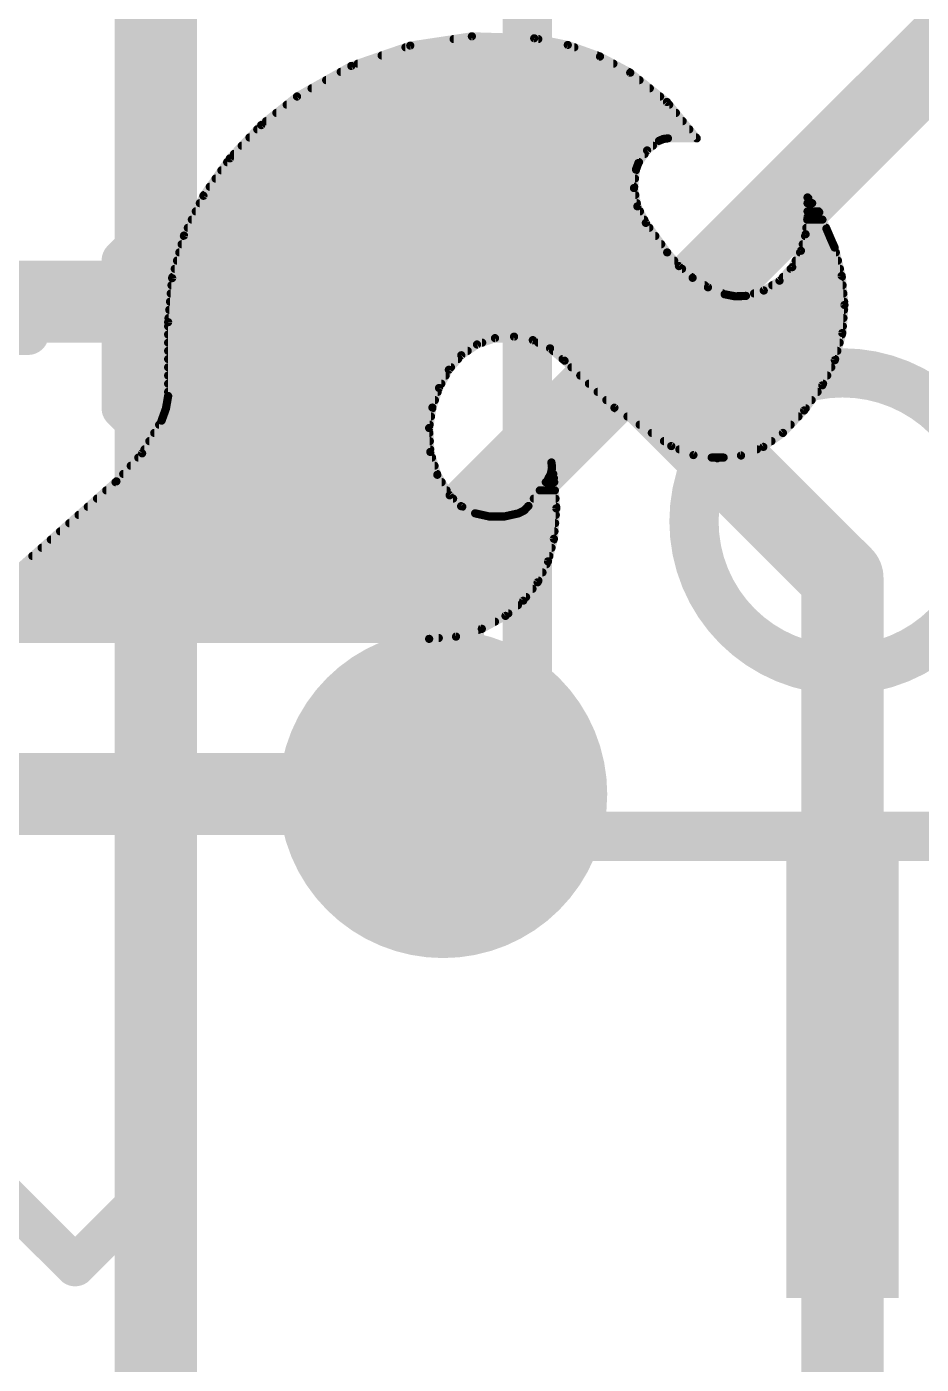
# Model space of a CAD drawing. Extents: x -17 to 90, y -12 to 22.
# Drawn here: x 6.586 to 9.354, y 6.871 to 11.011 of the extents above; entities that cross this region are included whole.
import ezdxf

# ---------------------------------------------------------------- set-up
doc = ezdxf.new("R2010")
doc.units = 0
for name, color, linetype in [('1', 12, 'CONTINUOUS'), ('16', 132, 'CONTINUOUS'), ('18', 110, 'CONTINUOUS'), ('21', 41, 'CONTINUOUS'), ('22', 40, 'CONTINUOUS'), ('51', 53, 'CONTINUOUS')]:
    doc.layers.add(name, color=color, linetype=linetype)

# ---------------------------------------------------------------- blocks, each defined once
blk = doc.blocks.new('RECT')
blk.add_solid([(-0.5, -0.5), (0.5, -0.5), (-0.5, 0.5), (0.5, 0.5)])
blk = doc.blocks.new('ROUNDV')
at = {"const_width": 0.5}
blk.add_lwpolyline([(0, -0.25, 1), (0, 0.25, 1), (0, -0.25)], format="xyb", dxfattribs=at)

msp = doc.modelspace()

# ---------------------------------------------------------------- linework, layer by layer
at = {"layer": '1', "const_width": 0.254}
for points in [[(8.255, 10.16), (2.54, 10.16)], [(9.11, 9.305), (8.255, 10.16)], [(9.11, 7.774), (9.11, 9.305)], [(7.874, 8.636), (3.556, 8.636)], [(9.11, 4.03), (9.11, 7.774)]]:
    msp.add_lwpolyline(points, dxfattribs=at)
at = {"layer": '1', "const_width": 0.127}
for points in [[(8.2999, 10.2049, 1), (8.2101, 10.1151)], [(8.255, 10.0965, 1), (8.255, 10.2235)], [(9.1735, 9.305, 1), (9.0465, 9.305)], [(9.0651, 9.2601, 1), (9.1549, 9.3499)], [(7.874, 8.5725, 1), (7.874, 8.6995)], [(9.1735, 7.774, 1), (9.0465, 7.774)], [(9.0465, 7.774, 1), (9.1735, 7.774)]]:
    msp.add_lwpolyline(points, format="xyb", dxfattribs=at)
at = {"layer": '16', "const_width": 0.254}
for points in [[(17.5895, 19.1135), (7.874, 9.398)], [(6.985, 13.97), (6.985, 6.35)], [(7.874, 9.398), (7.874, 8.636)]]:
    msp.add_lwpolyline(points, dxfattribs=at)
at = {"layer": '16', "const_width": 0.127}
for points in [[(7.9375, 9.398, 1), (7.8105, 9.398)], [(7.8291, 9.4429, 1), (7.9189, 9.3531)], [(7.8105, 8.636, 1), (7.9375, 8.636)]]:
    msp.add_lwpolyline(points, format="xyb", dxfattribs=at)
at = {"layer": '21'}
for points, const_width in [([(8.135, 8.505), (8.135, 14.355)], 0.1524), ([(6.9951, 10.4019), (6.8807, 10.2875)], 0.127), ([(7.2239, 10.4019), (6.9951, 10.4019)], 0.127), ([(7.3383, 10.2875), (7.2239, 10.4019)], 0.127), ([(6.8807, 10.2875), (6.8807, 9.8299)], 0.127), ([(7.3383, 9.8299), (7.3383, 10.2875)], 0.127), ([(6.1323, 10.0587), (6.5899, 10.0587)], 0.127), ([(6.8807, 9.8299), (6.9951, 9.7155)], 0.127), ([(7.2239, 9.7155), (7.3383, 9.8299)], 0.127), ([(6.9951, 9.7155), (7.2239, 9.7155)], 0.127), ([(18.535, 8.505), (8.135, 8.505)], 0.1524), ([(6.9641, 7.4043), (6.9641, 7.8619)], 0.127), ([(6.5065, 7.4043), (6.7353, 7.1755)], 0.127), ([(6.7353, 7.1755), (6.9641, 7.4043)], 0.127)]:
    msp.add_lwpolyline(points, dxfattribs=dict(at, const_width=const_width))
for points, const_width in [([(6.9951, 10.4336, 1), (6.9951, 10.3701)], 0.0635), ([(7.0176, 10.3794, 1), (6.9727, 10.4243)], 0.0635), ([(7.2464, 10.4243, 1), (7.2015, 10.3794)], 0.0635), ([(7.2239, 10.3701, 1), (7.2239, 10.4336)], 0.0635), ([(6.9125, 10.2875, 1), (6.849, 10.2875)], 0.0635), ([(7.3701, 10.2875, 1), (7.3066, 10.2875)], 0.0635), ([(6.8583, 10.3099, 1), (6.9032, 10.265)], 0.0635), ([(7.3159, 10.265, 1), (7.3608, 10.3099)], 0.0635), ([(6.5899, 10.0269, 1), (6.5899, 10.0904)], 0.0635), ([(9.11, 9.0204, 1), (9.11, 9.9396, 1), (9.11, 9.0204)], 0.1524), ([(6.9032, 9.8523, 1), (6.8583, 9.8074)], 0.0635), ([(6.849, 9.8299, 1), (6.9125, 9.8299)], 0.0635), ([(7.3066, 9.8299, 1), (7.3701, 9.8299)], 0.0635), ([(7.3608, 9.8074, 1), (7.3159, 9.8523)], 0.0635), ([(6.9951, 9.7473, 1), (6.9951, 9.6837)], 0.0635), ([(7.2239, 9.6837, 1), (7.2239, 9.7473)], 0.0635), ([(6.9727, 9.693, 1), (7.0176, 9.738)], 0.0635), ([(7.2015, 9.738, 1), (7.2464, 9.693)], 0.0635), ([(8.135, 8.5431, 1), (8.135, 8.4669)], 0.0762), ([(8.0969, 8.505, 1), (8.1731, 8.505)], 0.0762), ([(6.9959, 7.8619, 1), (6.9324, 7.8619)], 0.0635), ([(6.9866, 7.3818, 1), (6.9417, 7.4267)], 0.0635), ([(6.9324, 7.4043, 1), (6.9959, 7.4043)], 0.0635), ([(6.7129, 7.198, 1), (6.7578, 7.153)], 0.0635), ([(6.7129, 7.153, 1), (6.7578, 7.198)], 0.0635)]:
    msp.add_lwpolyline(points, format="xyb", dxfattribs=dict(at, const_width=const_width))
at = {"layer": '22', "const_width": 0.0254}
for points in [[(7.7724, 10.9525), (7.9631, 10.9813)], [(7.9067, 10.9728), (8.1685, 10.9728)], [(7.9631, 10.9813), (8.1559, 10.9753)], [(8.1559, 10.9753), (8.2599, 10.9546)], [(7.59, 10.8897), (7.7724, 10.9525)], [(7.6839, 10.922), (8.3509, 10.922)], [(7.7576, 10.9474), (8.2801, 10.9474)], [(8.2599, 10.9546), (8.3597, 10.9188)], [(8.3597, 10.9188), (8.4531, 10.8687)], [(7.4219, 10.795), (7.59, 10.8897)], [(7.6101, 10.8966), (8.4011, 10.8966)], [(7.5121, 10.8458), (8.4818, 10.8458)], [(7.5572, 10.8712), (8.4484, 10.8712)], [(8.4531, 10.8687), (8.5668, 10.7781)], [(7.3112, 10.7066), (7.4219, 10.795)], [(7.4219, 10.795), (8.5456, 10.795)], [(7.467, 10.8204), (8.5137, 10.8204)], [(7.3901, 10.7696), (8.5737, 10.7696)], [(8.5668, 10.7781), (8.6589, 10.6655)], [(7.3265, 10.7188), (8.6153, 10.7188)], [(7.3583, 10.7442), (8.5945, 10.7442)], [(7.214, 10.6034), (7.3112, 10.7066)], [(7.2988, 10.6934), (8.6361, 10.6934)], [(7.2509, 10.6426), (8.5232, 10.6426)], [(7.2749, 10.668), (8.6569, 10.668)], [(8.5053, 10.6281), (8.4785, 10.5893)], [(8.542, 10.6578), (8.5053, 10.6281)], [(8.5555, 10.6635), (8.542, 10.6578)], [(8.57, 10.6655), (8.5555, 10.6635)], [(8.6589, 10.6655), (8.57, 10.6655)], [(7.1323, 10.4877), (7.214, 10.6034)], [(7.2058, 10.5918), (8.4802, 10.5918)], [(7.227, 10.6172), (8.4978, 10.6172)], [(8.4785, 10.5893), (8.4709, 10.5689)], [(7.1879, 10.5664), (8.4706, 10.5664)], [(8.4709, 10.5689), (8.4648, 10.5117)], [(7.152, 10.5156), (8.4652, 10.5156)], [(7.1699, 10.541), (8.4679, 10.541)], [(8.4648, 10.5117), (8.4752, 10.4551)], [(7.0723, 10.3647), (7.1323, 10.4877)], [(7.1211, 10.4648), (8.4734, 10.4648)], [(7.1341, 10.4902), (8.4687, 10.4902)], [(9.0018, 10.4216), (9.0018, 10.4826)], [(9.0018, 10.4826), (9.0018, 10.4825)], [(9.0018, 10.4825), (9.0043, 10.48)], [(9.0018, 10.4648), (9.0161, 10.4648)], [(9.0043, 10.48), (9.0381, 10.4365)], [(7.1087, 10.4394), (8.4832, 10.4394)], [(8.4752, 10.4551), (8.5014, 10.4038)], [(8.9959, 10.3687), (9.0018, 10.4216)], [(9.0018, 10.4394), (9.0359, 10.4394)], [(9.0381, 10.4365), (9.0602, 10.3861)], [(7.084, 10.3886), (8.5124, 10.3886)], [(7.0964, 10.414), (8.4962, 10.414)], [(8.5014, 10.4038), (8.5674, 10.3124)], [(8.9981, 10.3886), (9.0591, 10.3886)], [(9.0009, 10.414), (9.048, 10.414)], [(9.0602, 10.3861), (9.0754, 10.3505)], [(7.0355, 10.2328), (7.0723, 10.3647)], [(7.0719, 10.3632), (8.5307, 10.3632)], [(8.9814, 10.3175), (8.9959, 10.3687)], [(8.9943, 10.3632), (9.07, 10.3632)], [(9.0754, 10.3505), (9.0856, 10.3276)], [(7.0577, 10.3124), (8.5674, 10.3124)], [(7.0648, 10.3378), (8.5491, 10.3378)], [(8.5674, 10.3124), (8.6038, 10.27)], [(8.9544, 10.2667), (8.9814, 10.3175)], [(8.9787, 10.3124), (9.0894, 10.3124)], [(8.9871, 10.3378), (9.0811, 10.3378)], [(9.0856, 10.3276), (9.1075, 10.2399)], [(7.0435, 10.2616), (8.6136, 10.2616)], [(7.0506, 10.287), (8.5892, 10.287)], [(8.6038, 10.27), (8.6462, 10.2337)], [(8.9152, 10.2247), (8.9544, 10.2667)], [(8.9496, 10.2616), (9.1021, 10.2616)], [(8.9652, 10.287), (9.0958, 10.287)], [(7.0231, 10.0965), (7.0355, 10.2328)], [(7.0364, 10.2362), (8.6433, 10.2362)], [(8.6462, 10.2337), (8.6937, 10.2044)], [(8.8663, 10.1944), (8.9152, 10.2247)], [(8.9259, 10.2362), (9.1079, 10.2362)], [(9.1075, 10.2399), (9.1161, 10.1498)], [(7.0312, 10.1854), (8.7392, 10.1854)], [(7.0335, 10.2108), (8.6833, 10.2108)], [(8.6937, 10.2044), (8.7452, 10.1829)], [(8.7452, 10.1829), (8.7779, 10.1764)], [(8.7779, 10.1764), (8.8113, 10.1778)], [(8.8113, 10.1778), (8.8663, 10.1944)], [(8.8365, 10.1854), (9.1127, 10.1854)], [(8.8927, 10.2108), (9.1103, 10.2108)], [(7.0266, 10.1346), (9.1149, 10.1346)], [(7.0289, 10.16), (9.1151, 10.16)], [(9.1161, 10.1498), (9.1095, 10.0629)], [(7.0231, 9.8679), (7.0231, 10.0965)], [(7.0243, 10.1092), (9.113, 10.1092)], [(7.0231, 10.0838), (9.1111, 10.0838)], [(7.0231, 10.0584), (9.1082, 10.0584)], [(8.0936, 10.0516), (8.0347, 10.047)], [(8.1517, 10.0409), (8.0936, 10.0516)], [(9.1095, 10.0629), (9.0863, 9.9789)], [(7.0231, 10.033), (7.9949, 10.033)], [(7.0231, 10.0076), (7.9501, 10.0076)], [(7.979, 10.0274), (7.9303, 9.994)], [(8.0347, 10.047), (7.979, 10.0274)], [(8.205, 10.0154), (8.1517, 10.0409)], [(8.1681, 10.033), (9.1012, 10.033)], [(8.2499, 9.9771), (8.205, 10.0154)], [(8.2141, 10.0076), (9.0942, 10.0076)], [(7.0231, 9.9822), (7.9201, 9.9822)], [(7.9303, 9.994), (7.8918, 9.9492)], [(8.2439, 9.9822), (9.0872, 9.9822)], [(8.4043, 9.8316), (8.2499, 9.9771)], [(9.0863, 9.9789), (9.0475, 9.9009)], [(7.0231, 9.9568), (7.8983, 9.9568)], [(7.0231, 9.9314), (7.8822, 9.9314)], [(7.8918, 9.9492), (7.8614, 9.8928)], [(8.2714, 9.9568), (9.0753, 9.9568)], [(8.2984, 9.9314), (9.0627, 9.9314)], [(7.0231, 9.906), (7.8685, 9.906)], [(7.8614, 9.8928), (7.8409, 9.8321)], [(8.3253, 9.906), (9.05, 9.906)], [(9.0475, 9.9009), (8.9915, 9.8232)], [(7.0163, 9.8289), (7.0231, 9.8679)], [(7.0209, 9.8552), (7.8487, 9.8552)], [(7.0231, 9.8806), (7.8573, 9.8806)], [(8.3523, 9.8806), (9.0329, 9.8806)], [(8.3793, 9.8552), (9.0145, 9.8552)], [(7.0028, 9.7917), (7.0163, 9.8289)], [(7.0074, 9.8044), (7.8365, 9.8044)], [(7.0164, 9.8298), (7.8405, 9.8298)], [(7.8409, 9.8321), (7.8308, 9.7688)], [(8.5801, 9.713), (8.4043, 9.8316)], [(8.407, 9.8298), (8.9962, 9.8298)], [(8.4446, 9.8044), (8.9737, 9.8044)], [(8.9915, 9.8232), (8.9256, 9.7536)], [(6.9426, 9.6905), (7.0028, 9.7917)], [(6.9952, 9.779), (7.8324, 9.779)], [(7.8308, 9.7688), (7.8345, 9.6948)], [(8.4823, 9.779), (8.9496, 9.779)], [(6.965, 9.7282), (7.8328, 9.7282)], [(6.9801, 9.7536), (7.8316, 9.7536)], [(8.5199, 9.7536), (8.9256, 9.7536)], [(8.5576, 9.7282), (8.8901, 9.7282)], [(8.9256, 9.7536), (8.8652, 9.7105)], [(6.8631, 9.6037), (6.9426, 9.6905)], [(6.9306, 9.6774), (7.8398, 9.6774)], [(6.9499, 9.7028), (7.8341, 9.7028)], [(7.8345, 9.6948), (7.8561, 9.624)], [(8.6488, 9.685), (8.5801, 9.713)], [(8.6052, 9.7028), (8.8454, 9.7028)], [(8.7223, 9.6751), (8.6488, 9.685)], [(8.7052, 9.6774), (8.7422, 9.6774)], [(8.796, 9.6837), (8.7223, 9.6751)], [(8.8652, 9.7105), (8.796, 9.6837)], [(6.9074, 9.652), (7.8475, 9.652)], [(8.2075, 9.6271), (8.211, 9.6445)], [(8.2093, 9.6622), (8.2169, 9.6139)], [(8.211, 9.6445), (8.2093, 9.6622)], [(8.2103, 9.652), (8.2109, 9.652)], [(6.3144, 9.1161), (6.8631, 9.6037)], [(6.8603, 9.6012), (7.8698, 9.6012)], [(6.8841, 9.6266), (7.8553, 9.6266)], [(7.8561, 9.624), (7.8943, 9.5606)], [(8.1382, 9.5275), (8.1991, 9.6114)], [(8.1917, 9.6012), (8.2179, 9.6012)], [(8.1991, 9.6114), (8.2075, 9.6271)], [(8.2073, 9.6266), (8.2149, 9.6266)], [(8.2169, 9.6139), (8.2242, 9.5199)], [(6.8317, 9.5758), (7.8851, 9.5758)], [(7.8943, 9.5606), (7.9297, 9.5269)], [(8.1733, 9.5758), (8.2199, 9.5758)], [(6.7745, 9.525), (7.9334, 9.525)], [(6.8031, 9.5504), (7.905, 9.5504)], [(7.9297, 9.5269), (7.9731, 9.5047)], [(8.1077, 9.5047), (8.1248, 9.5137)], [(8.1248, 9.5137), (8.1382, 9.5275)], [(8.1358, 9.525), (8.2239, 9.525)], [(8.1548, 9.5504), (8.2219, 9.5504)], [(8.2242, 9.5199), (8.2169, 9.4259)], [(6.7174, 9.4742), (8.2207, 9.4742)], [(6.746, 9.4996), (7.996, 9.4996)], [(7.9731, 9.5047), (8.0176, 9.4948)], [(8.0176, 9.4948), (8.0632, 9.4948)], [(8.0632, 9.4948), (8.1077, 9.5047)], [(8.0848, 9.4996), (8.2227, 9.4996)], [(6.6888, 9.4488), (8.2187, 9.4488)], [(6.6316, 9.398), (8.2096, 9.398)], [(6.6602, 9.4234), (8.2162, 9.4234)], [(8.2169, 9.4259), (8.1985, 9.356)], [(6.5745, 9.3472), (8.1941, 9.3472)], [(6.603, 9.3726), (8.2029, 9.3726)], [(8.1985, 9.356), (8.1664, 9.2912)], [(6.5459, 9.3218), (8.1816, 9.3218)], [(6.4887, 9.271), (8.1507, 9.271)], [(6.5173, 9.2964), (8.169, 9.2964)], [(8.1664, 9.2912), (8.122, 9.2342)], [(6.4315, 9.2202), (8.1056, 9.2202)], [(6.4601, 9.2456), (8.1309, 9.2456)], [(8.122, 9.2342), (8.067, 9.1872)], [(6.403, 9.1948), (8.0759, 9.1948)], [(8.067, 9.1872), (7.9938, 9.1471)], [(6.3458, 9.144), (7.9835, 9.144)], [(6.3744, 9.1694), (8.0345, 9.1694)], [(7.9938, 9.1471), (7.9139, 9.1231)], [(7.8308, 9.1161), (6.3144, 9.1161)], [(6.3172, 9.1186), (7.8607, 9.1186)], [(7.9139, 9.1231), (7.8308, 9.1161)]]:
    msp.add_lwpolyline(points, dxfattribs=at)
at = {"layer": '22', "const_width": 0.0127}
for points in [[(7.9067, 10.9792, 1), (7.9067, 10.9665)], [(7.9633, 10.9877, 1), (7.9629, 10.975)], [(7.964, 10.9751, 1), (7.9621, 10.9876)], [(8.1571, 10.9815, 1), (8.1547, 10.9691)], [(8.1557, 10.969, 1), (8.1561, 10.9816)], [(8.1685, 10.9665, 1), (8.1685, 10.9792)], [(7.6839, 10.9284, 1), (7.6839, 10.9157)], [(7.7576, 10.9537, 1), (7.7576, 10.9411)], [(7.7714, 10.9588, 1), (7.7733, 10.9462)], [(7.7744, 10.9465, 1), (7.7703, 10.9585)], [(8.262, 10.9606, 1), (8.2577, 10.9487)], [(8.2586, 10.9484, 1), (8.2611, 10.9609)], [(8.2801, 10.9411, 1), (8.2801, 10.9537)], [(8.3509, 10.9157, 1), (8.3509, 10.9284)], [(8.3627, 10.9244, 1), (8.3567, 10.9132)], [(8.3575, 10.9129, 1), (8.3618, 10.9248)], [(7.5879, 10.8957, 1), (7.592, 10.8837)], [(7.5931, 10.8841, 1), (7.5869, 10.8952)], [(7.6101, 10.903, 1), (7.6101, 10.8903)], [(8.4011, 10.8903, 1), (8.4011, 10.903)], [(7.5121, 10.8521, 1), (7.5121, 10.8395)], [(7.5572, 10.8775, 1), (7.5572, 10.8649)], [(8.4571, 10.8737, 1), (8.4491, 10.8637)], [(8.4484, 10.8649, 1), (8.4484, 10.8775)], [(8.4501, 10.8631, 1), (8.4561, 10.8743)], [(8.4818, 10.8395, 1), (8.4818, 10.8521)], [(7.4188, 10.8005, 1), (7.425, 10.7895)], [(7.4219, 10.8013, 1), (7.4219, 10.7887)], [(7.4259, 10.79, 1), (7.4179, 10.8)], [(7.467, 10.8268, 1), (7.467, 10.8141)], [(8.5137, 10.8141, 1), (8.5137, 10.8268)], [(8.5456, 10.7887, 1), (8.5456, 10.8013)], [(7.3901, 10.7759, 1), (7.3901, 10.7633)], [(8.5717, 10.7821, 1), (8.5619, 10.774)], [(8.5629, 10.7731, 1), (8.5708, 10.783)], [(8.5737, 10.7633, 1), (8.5737, 10.7759)], [(7.3265, 10.7251, 1), (7.3265, 10.7125)], [(7.3583, 10.7506, 1), (7.3583, 10.7379)], [(8.5945, 10.7379, 1), (8.5945, 10.7506)], [(8.6153, 10.7125, 1), (8.6153, 10.7251)], [(7.2988, 10.6997, 1), (7.2988, 10.6871)], [(7.3072, 10.7115, 1), (7.3152, 10.7016)], [(7.3158, 10.7022, 1), (7.3066, 10.7109)], [(8.6361, 10.6871, 1), (8.6361, 10.6997)], [(7.2509, 10.6489, 1), (7.2509, 10.6363)], [(7.2749, 10.6744, 1), (7.2749, 10.6617)], [(8.5105, 10.6245, 1), (8.5001, 10.6317)], [(8.5232, 10.6363, 1), (8.5232, 10.6489)], [(8.5395, 10.6636, 1), (8.5445, 10.652)], [(8.546, 10.6529, 1), (8.538, 10.6627)], [(8.5546, 10.6698, 1), (8.5563, 10.6572)], [(8.558, 10.6577, 1), (8.553, 10.6694)], [(8.57, 10.6718, 1), (8.57, 10.6592)], [(8.5709, 10.6592, 1), (8.5691, 10.6718)], [(8.654, 10.6615, 1), (8.6638, 10.6695)], [(8.6569, 10.6617, 1), (8.6569, 10.6744)], [(8.6589, 10.6592, 1), (8.6589, 10.6718)], [(7.2058, 10.5982, 1), (7.2058, 10.5855)], [(7.2094, 10.6078, 1), (7.2187, 10.5991)], [(7.2192, 10.5998, 1), (7.2088, 10.6071)], [(7.227, 10.6235, 1), (7.227, 10.6109)], [(8.4733, 10.5929, 1), (8.4837, 10.5857)], [(8.4845, 10.5871, 1), (8.4725, 10.5915)], [(8.4802, 10.5855, 1), (8.4802, 10.5982)], [(8.4978, 10.6109, 1), (8.4978, 10.6235)], [(8.5013, 10.6331, 1), (8.5093, 10.6232)], [(7.1879, 10.5727, 1), (7.1879, 10.5601)], [(8.4649, 10.5711, 1), (8.4769, 10.5667)], [(8.4772, 10.5682, 1), (8.4646, 10.5696)], [(8.4706, 10.5601, 1), (8.4706, 10.5727)], [(7.152, 10.522, 1), (7.152, 10.5093)], [(7.1699, 10.5473, 1), (7.1699, 10.5347)], [(8.471, 10.5128, 1), (8.4585, 10.5105)], [(8.4584, 10.5123, 1), (8.4711, 10.511)], [(8.4652, 10.5093, 1), (8.4652, 10.522)], [(8.4679, 10.5347, 1), (8.4679, 10.5473)], [(7.1211, 10.4711, 1), (7.1211, 10.4585)], [(7.1271, 10.4914, 1), (7.1375, 10.484)], [(7.138, 10.4849, 1), (7.1266, 10.4905)], [(7.1341, 10.4965, 1), (7.1341, 10.4839)], [(8.4687, 10.4839, 1), (8.4687, 10.4965)], [(8.4734, 10.4585, 1), (8.4734, 10.4711)], [(9.0063, 10.487, 1), (8.9973, 10.478)], [(9.0082, 10.4826, 1), (8.9955, 10.4826)], [(9.0082, 10.4826, 1), (8.9955, 10.4826)], [(8.9955, 10.4825, 1), (9.0082, 10.4825)], [(9.0018, 10.4711, 1), (9.0018, 10.4585)], [(9.0093, 10.4839, 1), (8.9993, 10.4761)], [(8.9998, 10.4755, 1), (9.0088, 10.4845)], [(9.0161, 10.4585, 1), (9.0161, 10.4711)], [(7.1087, 10.4458, 1), (7.1087, 10.4331)], [(8.4809, 10.458, 1), (8.4696, 10.4522)], [(8.469, 10.4539, 1), (8.4815, 10.4562)], [(8.4832, 10.4331, 1), (8.4832, 10.4458)], [(9.0018, 10.4458, 1), (9.0018, 10.4331)], [(9.0081, 10.4209, 1), (8.9955, 10.4223)], [(9.0439, 10.4391, 1), (9.0323, 10.434)], [(9.0331, 10.4326, 1), (9.0431, 10.4404)], [(9.0359, 10.4331, 1), (9.0359, 10.4458)], [(7.084, 10.3949, 1), (7.084, 10.3823)], [(7.0964, 10.4203, 1), (7.0964, 10.4077)], [(8.5065, 10.4075, 1), (8.4963, 10.4001)], [(8.4957, 10.4009, 1), (8.5071, 10.4067)], [(8.4962, 10.4077, 1), (8.4962, 10.4203)], [(8.5124, 10.3823, 1), (8.5124, 10.3949)], [(8.9981, 10.3949, 1), (8.9981, 10.3823)], [(9.0009, 10.4203, 1), (9.0009, 10.4077)], [(8.9955, 10.4216, 1), (9.0082, 10.4216)], [(9.048, 10.4077, 1), (9.048, 10.4203)], [(9.066, 10.3886, 1), (9.0544, 10.3836)], [(9.0544, 10.3836, 1), (9.066, 10.3886)], [(9.0591, 10.3823, 1), (9.0591, 10.3949)], [(7.0719, 10.3696, 1), (7.0719, 10.3569)], [(7.0666, 10.3674, 1), (7.078, 10.3619)], [(7.0784, 10.363, 1), (7.0662, 10.3664)], [(8.5307, 10.3569, 1), (8.5307, 10.3696)], [(8.9943, 10.3696, 1), (8.9943, 10.3569)], [(8.9896, 10.3694, 1), (9.0022, 10.368)], [(9.002, 10.367, 1), (8.9898, 10.3704)], [(9.0812, 10.3531, 1), (9.0696, 10.3479)], [(9.0696, 10.348, 1), (9.0812, 10.353)], [(9.07, 10.3569, 1), (9.07, 10.3696)], [(7.0577, 10.3187, 1), (7.0577, 10.3061)], [(7.0648, 10.3441, 1), (7.0648, 10.3315)], [(8.5491, 10.3315, 1), (8.5491, 10.3441)], [(8.5722, 10.3165, 1), (8.5626, 10.3083)], [(8.5623, 10.3087, 1), (8.5725, 10.3161)], [(8.5674, 10.3061, 1), (8.5674, 10.3187)], [(8.9787, 10.3187, 1), (8.9787, 10.3061)], [(8.9753, 10.3192, 1), (8.9875, 10.3158)], [(8.987, 10.3145, 1), (8.9758, 10.3205)], [(8.9871, 10.3441, 1), (8.9871, 10.3315)], [(9.0918, 10.3291, 1), (9.0794, 10.3261)], [(9.0798, 10.325, 1), (9.0914, 10.3302)], [(9.0811, 10.3315, 1), (9.0811, 10.3441)], [(9.0894, 10.3061, 1), (9.0894, 10.3187)], [(7.0435, 10.2679, 1), (7.0435, 10.2553)], [(7.0506, 10.2934, 1), (7.0506, 10.2807)], [(8.5892, 10.2807, 1), (8.5892, 10.2934)], [(8.6079, 10.2749, 1), (8.5997, 10.2652)], [(8.599, 10.2659, 1), (8.6086, 10.2742)], [(8.6136, 10.2553, 1), (8.6136, 10.2679)], [(8.9496, 10.2679, 1), (8.9496, 10.2553)], [(8.9488, 10.2697, 1), (8.96, 10.2638)], [(8.9591, 10.2624, 1), (8.9498, 10.2711)], [(8.9652, 10.2934, 1), (8.9652, 10.2807)], [(9.0958, 10.2807, 1), (9.0958, 10.2934)], [(9.1021, 10.2553, 1), (9.1021, 10.2679)], [(7.0294, 10.2345, 1), (7.0416, 10.2311)], [(7.0418, 10.2322, 1), (7.0292, 10.2334)], [(7.0364, 10.2425, 1), (7.0364, 10.2299)], [(8.6495, 10.2391, 1), (8.6429, 10.2283)], [(8.6421, 10.2289, 1), (8.6503, 10.2385)], [(8.6433, 10.2299, 1), (8.6433, 10.2425)], [(8.9105, 10.2291, 1), (8.9198, 10.2204)], [(8.9185, 10.2194, 1), (8.9118, 10.2301)], [(8.9259, 10.2425, 1), (8.9259, 10.2299)], [(9.1139, 10.2405, 1), (9.1012, 10.2392)], [(9.1014, 10.2383, 1), (9.1137, 10.2414)], [(9.1079, 10.2299, 1), (9.1079, 10.2425)], [(7.0312, 10.1918, 1), (7.0312, 10.1791)], [(7.0335, 10.2172, 1), (7.0335, 10.2045)], [(8.6833, 10.2045, 1), (8.6833, 10.2172)], [(8.6961, 10.2102, 1), (8.6912, 10.1985)], [(8.6904, 10.199, 1), (8.697, 10.2098)], [(8.7464, 10.1891, 1), (8.744, 10.1767)], [(8.7392, 10.1791, 1), (8.7392, 10.1918)], [(8.7428, 10.177, 1), (8.7476, 10.1888)], [(8.7777, 10.1827, 1), (8.7782, 10.17)], [(8.7767, 10.1702, 1), (8.7792, 10.1826)], [(8.8095, 10.1839, 1), (8.8131, 10.1717)], [(8.8116, 10.1715, 1), (8.811, 10.1841)], [(8.8365, 10.1918, 1), (8.8365, 10.1791)], [(8.863, 10.1998, 1), (8.8697, 10.189)], [(8.8682, 10.1883, 1), (8.8645, 10.2005)], [(8.8927, 10.2172, 1), (8.8927, 10.2045)], [(9.1103, 10.2045, 1), (9.1103, 10.2172)], [(9.1127, 10.1791, 1), (9.1127, 10.1918)], [(7.0266, 10.141, 1), (7.0266, 10.1283)], [(7.0289, 10.1663, 1), (7.0289, 10.1537)], [(9.1098, 10.1492, 1), (9.1224, 10.1504)], [(9.1224, 10.1493, 1), (9.1098, 10.1503)], [(9.1149, 10.1283, 1), (9.1149, 10.141)], [(9.1151, 10.1537, 1), (9.1151, 10.1663)], [(7.0295, 10.0965, 1), (7.0168, 10.0965)], [(7.0168, 10.0971, 1), (7.0294, 10.0959)], [(7.0243, 10.1156, 1), (7.0243, 10.1029)], [(9.113, 10.1029, 1), (9.113, 10.1156)], [(7.0231, 10.0648, 1), (7.0231, 10.0521)], [(7.0231, 10.0901, 1), (7.0231, 10.0775)], [(8.0947, 10.0579, 1), (8.0924, 10.0454)], [(8.0941, 10.0453, 1), (8.0931, 10.058)], [(9.1031, 10.0634, 1), (9.1158, 10.0624)], [(9.1156, 10.0612, 1), (9.1034, 10.0646)], [(9.1082, 10.0521, 1), (9.1082, 10.0648)], [(9.1111, 10.0775, 1), (9.1111, 10.0901)], [(7.0231, 10.0394, 1), (7.0231, 10.0267)], [(7.0231, 10.0139, 1), (7.0231, 10.0013)], [(7.9501, 10.0013, 1), (7.9501, 10.0139)], [(7.9769, 10.0334, 1), (7.9811, 10.0214)], [(7.9826, 10.0222, 1), (7.9754, 10.0326)], [(7.9949, 10.0267, 1), (7.9949, 10.0394)], [(8.0342, 10.0534, 1), (8.0352, 10.0407)], [(8.0368, 10.0411, 1), (8.0326, 10.053)], [(8.1544, 10.0466, 1), (8.1489, 10.0351)], [(8.1505, 10.0346, 1), (8.1528, 10.0471)], [(8.1681, 10.0394, 1), (8.1681, 10.0267)], [(8.2091, 10.0203, 1), (8.2008, 10.0106)], [(8.2022, 10.0097, 1), (8.2077, 10.0212)], [(8.2141, 10.0139, 1), (8.2141, 10.0013)], [(9.0942, 10.0013, 1), (9.0942, 10.0139)], [(9.1012, 10.0267, 1), (9.1012, 10.0394)], [(7.0231, 9.9886, 1), (7.0231, 9.9759)], [(7.9201, 9.9759, 1), (7.9201, 9.9886)], [(7.9267, 9.9993, 1), (7.9338, 9.9888)], [(7.9351, 9.9899, 1), (7.9254, 9.9982)], [(8.2439, 9.9886, 1), (8.2439, 9.9759)], [(8.2543, 9.9817, 1), (8.2455, 9.9725)], [(8.2458, 9.9723, 1), (8.254, 9.9819)], [(9.0802, 9.9806, 1), (9.0924, 9.9772)], [(9.092, 9.9761, 1), (9.0806, 9.9817)], [(9.0872, 9.9759, 1), (9.0872, 9.9886)], [(7.0231, 9.9632, 1), (7.0231, 9.9505)], [(7.0231, 9.9377, 1), (7.0231, 9.9251)], [(7.8822, 9.9251, 1), (7.8822, 9.9377)], [(7.887, 9.9533, 1), (7.8966, 9.9451)], [(7.8974, 9.9462, 1), (7.8862, 9.9522)], [(7.8983, 9.9505, 1), (7.8983, 9.9632)], [(8.2714, 9.9632, 1), (8.2714, 9.9505)], [(8.2984, 9.9377, 1), (8.2984, 9.9251)], [(9.0627, 9.9251, 1), (9.0627, 9.9377)], [(9.0753, 9.9505, 1), (9.0753, 9.9632)], [(7.0231, 9.9123, 1), (7.0231, 9.8997)], [(7.8558, 9.8958, 1), (7.867, 9.8898)], [(7.8674, 9.8908, 1), (7.8554, 9.8948)], [(7.8685, 9.8997, 1), (7.8685, 9.9123)], [(8.3253, 9.9123, 1), (8.3253, 9.8997)], [(9.0418, 9.9037, 1), (9.0532, 9.8981)], [(9.0527, 9.8972, 1), (9.0423, 9.9046)], [(9.05, 9.8997, 1), (9.05, 9.9123)], [(7.0209, 9.8615, 1), (7.0209, 9.8489)], [(7.0231, 9.887, 1), (7.0231, 9.8743)], [(7.0294, 9.8668, 1), (7.0168, 9.869)], [(7.0168, 9.8679, 1), (7.0295, 9.8679)], [(7.8487, 9.8489, 1), (7.8487, 9.8615)], [(7.8573, 9.8743, 1), (7.8573, 9.887)], [(8.3523, 9.887, 1), (8.3523, 9.8743)], [(8.3793, 9.8615, 1), (8.3793, 9.8489)], [(9.0145, 9.8489, 1), (9.0145, 9.8615)], [(9.0329, 9.8743, 1), (9.0329, 9.887)], [(7.0074, 9.8108, 1), (7.0074, 9.7981)], [(7.01, 9.83, 1), (7.0225, 9.8278)], [(7.0164, 9.8361, 1), (7.0164, 9.8235)], [(7.0222, 9.8268, 1), (7.0103, 9.8311)], [(7.8471, 9.8311, 1), (7.8346, 9.8331)], [(7.8349, 9.8341, 1), (7.8469, 9.8301)], [(7.8365, 9.7981, 1), (7.8365, 9.8108)], [(7.8405, 9.8235, 1), (7.8405, 9.8361)], [(8.4078, 9.8369, 1), (8.4007, 9.8264)], [(8.3999, 9.827, 1), (8.4086, 9.8362)], [(8.407, 9.8361, 1), (8.407, 9.8235)], [(8.4446, 9.8108, 1), (8.4446, 9.7981)], [(8.9737, 9.7981, 1), (8.9737, 9.8108)], [(8.9863, 9.8269, 1), (8.9966, 9.8195)], [(8.9961, 9.8188, 1), (8.9868, 9.8276)], [(8.9962, 9.8235, 1), (8.9962, 9.8361)], [(6.9952, 9.7853, 1), (6.9952, 9.7727)], [(6.9968, 9.7939, 1), (7.0088, 9.7895)], [(7.0083, 9.7885, 1), (6.9973, 9.7949)], [(7.8371, 9.7691, 1), (7.8245, 9.7685)], [(7.8245, 9.7698, 1), (7.8371, 9.7678)], [(7.8324, 9.7727, 1), (7.8324, 9.7853)], [(8.4823, 9.7853, 1), (8.4823, 9.7727)], [(8.9496, 9.7727, 1), (8.9496, 9.7853)], [(6.965, 9.7346, 1), (6.965, 9.7219)], [(6.9801, 9.7599, 1), (6.9801, 9.7473)], [(7.8316, 9.7473, 1), (7.8316, 9.7599)], [(7.8328, 9.7219, 1), (7.8328, 9.7346)], [(8.5199, 9.7599, 1), (8.5199, 9.7473)], [(8.5576, 9.7346, 1), (8.5576, 9.7219)], [(8.8901, 9.7219, 1), (8.8901, 9.7346)], [(8.921, 9.758, 1), (8.9302, 9.7492)], [(8.9293, 9.7484, 1), (8.9219, 9.7588)], [(8.9256, 9.7473, 1), (8.9256, 9.7599)], [(6.9306, 9.6837, 1), (6.9306, 9.6711)], [(6.9372, 9.6938, 1), (6.9481, 9.6873)], [(6.9473, 9.6862, 1), (6.9379, 9.6948)], [(6.9499, 9.7091, 1), (6.9499, 9.6965)], [(7.8281, 9.6945, 1), (7.8408, 9.6952)], [(7.8405, 9.6967, 1), (7.8284, 9.693)], [(7.8341, 9.6965, 1), (7.8341, 9.7091)], [(7.8398, 9.6711, 1), (7.8398, 9.6837)], [(8.5825, 9.7189, 1), (8.5777, 9.7071)], [(8.5765, 9.7077, 1), (8.5837, 9.7183)], [(8.6052, 9.7091, 1), (8.6052, 9.6965)], [(8.6497, 9.6913, 1), (8.648, 9.6787)], [(8.6464, 9.6792, 1), (8.6512, 9.6909)], [(8.7052, 9.6837, 1), (8.7052, 9.6711)], [(8.7422, 9.6711, 1), (8.7422, 9.6837)], [(8.7937, 9.6897, 1), (8.7983, 9.6778)], [(8.7968, 9.6774, 1), (8.7953, 9.69)], [(8.8454, 9.6965, 1), (8.8454, 9.7091)], [(8.8615, 9.7156, 1), (8.8689, 9.7053)], [(8.8675, 9.7045, 1), (8.8629, 9.7164)], [(6.9074, 9.6584, 1), (6.9074, 9.6457)], [(7.8475, 9.6457, 1), (7.8475, 9.6584)], [(8.2156, 9.6632, 1), (8.203, 9.6612)], [(8.2156, 9.6628, 1), (8.203, 9.6616)], [(8.2103, 9.6584, 1), (8.2103, 9.6457)], [(8.2047, 9.6439, 1), (8.2173, 9.6451)], [(8.2172, 9.6432, 1), (8.2048, 9.6458)], [(8.2109, 9.6457, 1), (8.2109, 9.6584)], [(8.7216, 9.6814, 1), (8.7231, 9.6688)], [(8.7215, 9.6688, 1), (8.7232, 9.6814)], [(6.8603, 9.6075, 1), (6.8603, 9.5949)], [(6.8584, 9.608, 1), (6.8678, 9.5994)], [(6.8673, 9.599, 1), (6.8589, 9.6084)], [(6.8841, 9.6329, 1), (6.8841, 9.6203)], [(7.8615, 9.6273, 1), (7.8506, 9.6207)], [(7.85, 9.6222, 1), (7.8622, 9.6259)], [(7.8553, 9.6203, 1), (7.8553, 9.6329)], [(7.8698, 9.5949, 1), (7.8698, 9.6075)], [(8.1917, 9.6075, 1), (8.1917, 9.5949)], [(8.1935, 9.6144, 1), (8.2047, 9.6084)], [(8.2042, 9.6077, 1), (8.194, 9.6151)], [(8.2073, 9.6329, 1), (8.2073, 9.6203)], [(8.2013, 9.6283, 1), (8.2137, 9.6258)], [(8.2131, 9.6241, 1), (8.2019, 9.6301)], [(8.2232, 9.6144, 1), (8.2106, 9.6134)], [(8.2106, 9.6129, 1), (8.2232, 9.6149)], [(8.2149, 9.6203, 1), (8.2149, 9.6329)], [(8.2179, 9.5949, 1), (8.2179, 9.6075)], [(6.8317, 9.5822, 1), (6.8317, 9.5695)], [(7.8851, 9.5695, 1), (7.8851, 9.5822)], [(7.8987, 9.5652, 1), (7.8899, 9.556)], [(7.8889, 9.5573, 1), (7.8997, 9.5639)], [(8.1733, 9.5822, 1), (8.1733, 9.5695)], [(8.2199, 9.5695, 1), (8.2199, 9.5822)], [(6.7745, 9.5313, 1), (6.7745, 9.5187)], [(6.8031, 9.5567, 1), (6.8031, 9.5441)], [(7.905, 9.5441, 1), (7.905, 9.5567)], [(7.9325, 9.5326, 1), (7.9268, 9.5213)], [(7.9253, 9.5223, 1), (7.934, 9.5315)], [(7.9334, 9.5187, 1), (7.9334, 9.5313)], [(8.1202, 9.5181, 1), (8.1293, 9.5093)], [(8.1277, 9.5081, 1), (8.1218, 9.5193)], [(8.1358, 9.5313, 1), (8.1358, 9.5187)], [(8.1331, 9.5312, 1), (8.1433, 9.5238)], [(8.1427, 9.5231, 1), (8.1337, 9.5319)], [(8.1548, 9.5567, 1), (8.1548, 9.5441)], [(8.2306, 9.5194, 1), (8.2179, 9.5204)], [(8.2179, 9.5194, 1), (8.2306, 9.5204)], [(8.2219, 9.5441, 1), (8.2219, 9.5567)], [(8.2239, 9.5187, 1), (8.2239, 9.5313)], [(6.7174, 9.4805, 1), (6.7174, 9.4679)], [(6.746, 9.506, 1), (6.746, 9.4933)], [(7.9745, 9.5109, 1), (7.9717, 9.4985)], [(7.9702, 9.499, 1), (7.976, 9.5104)], [(7.996, 9.4933, 1), (7.996, 9.506)], [(8.0176, 9.5011, 1), (8.0176, 9.4884)], [(8.0162, 9.4886, 1), (8.019, 9.501)], [(8.0618, 9.501, 1), (8.0646, 9.4886)], [(8.0632, 9.4884, 1), (8.0632, 9.5011)], [(8.0848, 9.506, 1), (8.0848, 9.4933)], [(8.1047, 9.5103, 1), (8.1107, 9.4991)], [(8.1091, 9.4985, 1), (8.1063, 9.5109)], [(8.2207, 9.4679, 1), (8.2207, 9.4805)], [(8.2227, 9.4933, 1), (8.2227, 9.506)], [(6.6888, 9.4551, 1), (6.6888, 9.4425)], [(8.2187, 9.4425, 1), (8.2187, 9.4551)], [(6.6316, 9.4043, 1), (6.6316, 9.3917)], [(6.6602, 9.4298, 1), (6.6602, 9.4171)], [(8.2096, 9.3917, 1), (8.2096, 9.4043)], [(8.2106, 9.4264, 1), (8.2232, 9.4254)], [(8.223, 9.4243, 1), (8.2108, 9.4275)], [(8.2162, 9.4171, 1), (8.2162, 9.4298)], [(6.603, 9.3789, 1), (6.603, 9.3663)], [(8.1923, 9.3576, 1), (8.2046, 9.3544)], [(8.2042, 9.3532, 1), (8.1928, 9.3588)], [(8.1941, 9.3409, 1), (8.1941, 9.3536)], [(8.2029, 9.3663, 1), (8.2029, 9.3789)], [(8.1816, 9.3155, 1), (8.1816, 9.3281)], [(8.1507, 9.2647, 1), (8.1507, 9.2774)], [(8.1607, 9.294, 1), (8.1721, 9.2884)], [(8.1714, 9.2873, 1), (8.1614, 9.2951)], [(8.169, 9.2901, 1), (8.169, 9.3027)], [(8.1056, 9.2139, 1), (8.1056, 9.2265)], [(8.117, 9.2381, 1), (8.127, 9.2303)], [(8.1261, 9.2293, 1), (8.1179, 9.239)], [(8.1309, 9.2393, 1), (8.1309, 9.2519)], [(8.0629, 9.192, 1), (8.0711, 9.1824)], [(8.0701, 9.1816, 1), (8.0639, 9.1928)], [(8.0759, 9.1885, 1), (8.0759, 9.2012)], [(7.9835, 9.1377, 1), (7.9835, 9.1503)], [(7.9908, 9.1527, 1), (7.9969, 9.1415)], [(7.9957, 9.141, 1), (7.992, 9.1532)], [(8.0345, 9.1631, 1), (8.0345, 9.1758)], [(7.8303, 9.1224, 1), (7.8313, 9.1098)], [(7.8308, 9.1098, 1), (7.8308, 9.1225)], [(7.8607, 9.1123, 1), (7.8607, 9.125)], [(7.9121, 9.1291, 1), (7.9158, 9.117)], [(7.9145, 9.1167, 1), (7.9134, 9.1294)]]:
    msp.add_lwpolyline(points, format="xyb", dxfattribs=at)

# ---------------------------------------------------------------- block references
at = {"layer": '1', "xscale": 0.348, "yscale": 1.397}
msp.add_blockref('RECT', (9.11, 7.774), dxfattribs=at)
at = {"layer": '18', "xscale": 1.016, "yscale": 1.016}
msp.add_blockref('ROUNDV', (7.874, 8.636), dxfattribs=at)
msp.add_blockref('ROUNDV', (7.874, 8.636), dxfattribs=at)
at = {"layer": '51', "xscale": 0.325, "yscale": 0.9344}
msp.add_blockref('RECT', (9.11, 7.9972), dxfattribs=at)

doc.saveas('drawing.dxf')
